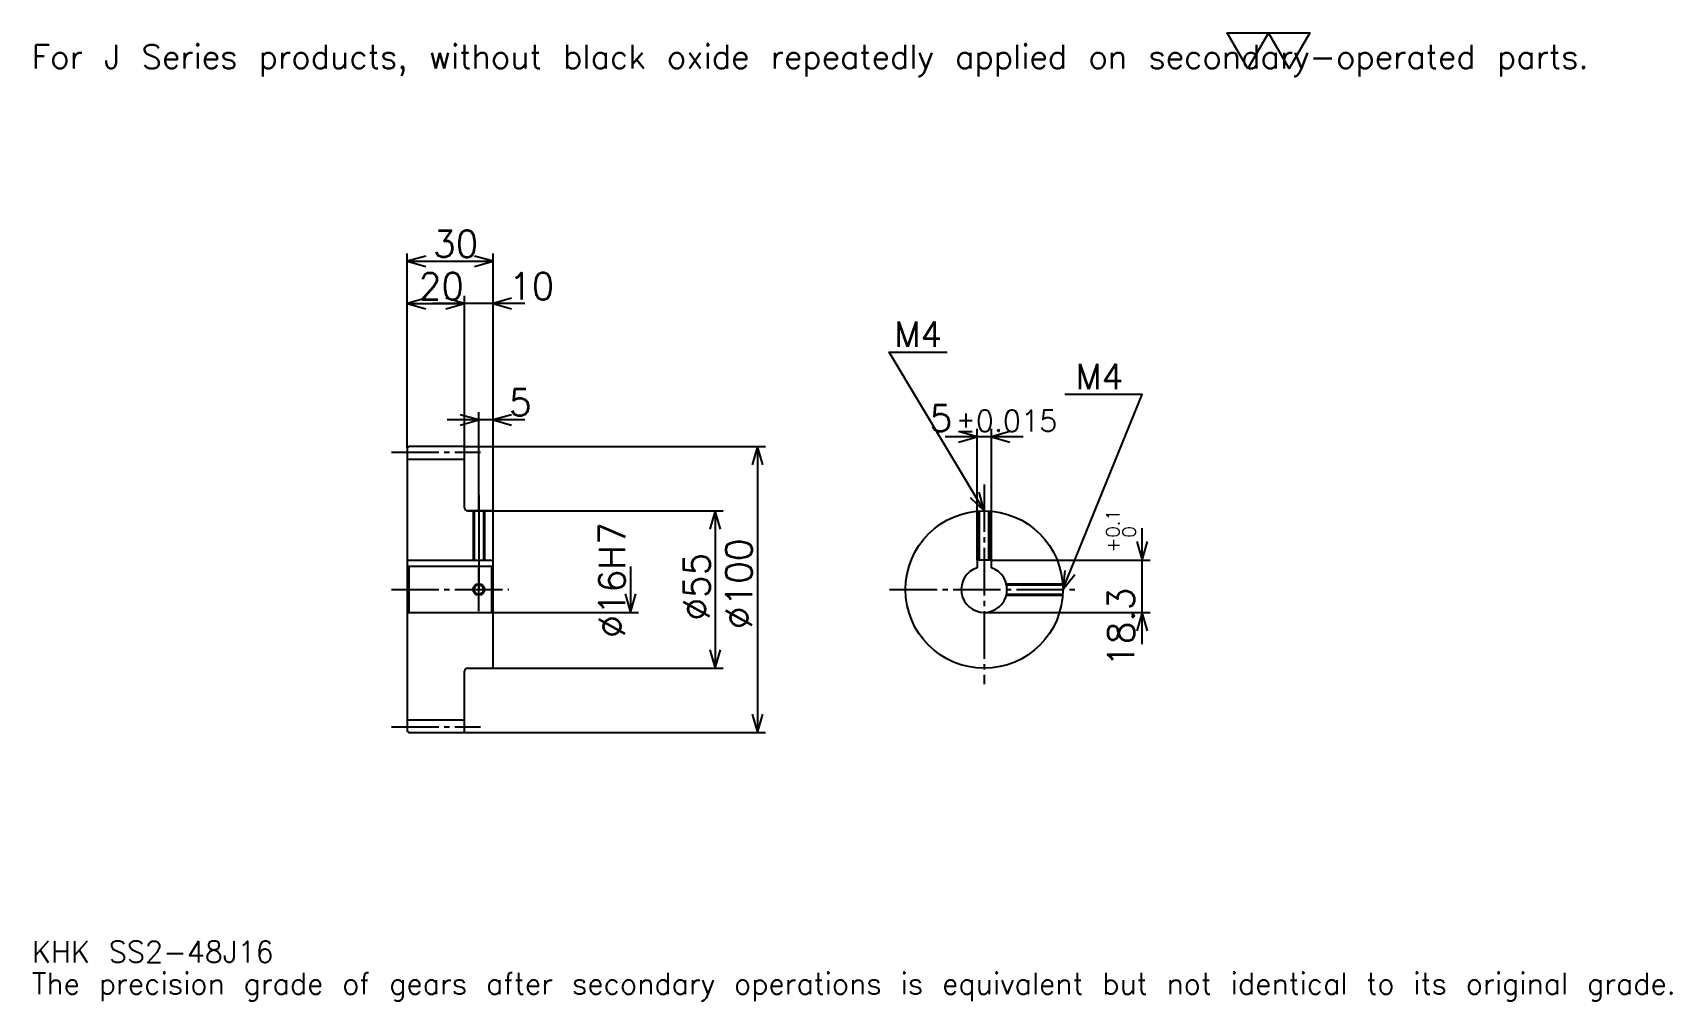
# Model space of a CAD drawing. Extents: x 19 to 592, y 7 to 345.
import ezdxf

# ---------------------------------------------------------------- set-up
doc = ezdxf.new("R2010")
doc.units = 0
doc.linetypes.add('DASHDOT', pattern=[22.173913, 16.630435, -1.847826, 1.847826, -1.847826])
doc.layers.get('0').update_dxf_attribs({"linetype": 'CONTINUOUS'})
doc.layers.add('DASHDOT', color=6, linetype='DASHDOT')
doc.styles.add('KANJI', font='TXT', dxfattribs={"bigfont": 'BIGFONT'})

msp = doc.modelspace()

# ---------------------------------------------------------------- linework, layer by layer
at = {"color": 5}
for p, q in [((149.67392, 200.597824), (149.67392, 268.043457)), ((149.67392, 265.271729), (179.67392, 265.271729)), ((179.67392, 200.597824), (179.67392, 268.043457)), ((169.67392, 200.597824), (169.67392, 253.260864)), ((149.67392, 250.489136), (169.67392, 250.489136)), ((190.76088, 250.489136), (158.58696, 250.489136)), ((174.67392, 200.597824), (174.67392, 212.608688)), ((190.76088, 209.836945), (163.58696, 209.836945)), ((348.804352, 160.897827), (348.804352, 206.739136)), ((353.804352, 160.897827), (353.804352, 206.739136)), ((149.67392, 200.097824), (149.67392, 200.597824)), ((169.17392, 200.597824), (179.67392, 200.597824)), ((169.67392, 200.097824), (169.67392, 200.597824)), ((174.67392, 178.097824), (174.67392, 200.597824)), ((174.67392, 178.097824), (174.67392, 200.597824)), ((179.67392, 200.597824), (274.836975, 200.597824)), ((179.67392, 177.597824), (179.67392, 200.597824)), ((272.065216, 200.597824), (272.065216, 100.597824)), ((364.891296, 203.967392), (337.717407, 203.967392)), ((170.67392, 178.097824), (179.67392, 178.097824)), ((179.67392, 178.097824), (260.054352, 178.097824)), ((257.282623, 178.097824), (257.282623, 123.097824)), ((406.521759, 131.510864), (406.521759, 171.984787)), ((353.804352, 160.897827), (409.293488, 160.897827)), ((227.717407, 158.597824), (227.717407, 142.597824)), ((179.67392, 142.597824), (230.489136, 142.597824)), ((351.304352, 142.597824), (409.293488, 142.597824)), ((170.67392, 123.097824), (179.67392, 123.097824)), ((179.67392, 123.097824), (260.054352, 123.097824)), ((169.17392, 100.597824), (179.67392, 100.597824)), ((179.67392, 100.597824), (274.836975, 100.597824))]:
    msp.add_line(p, q, dxfattribs=at)
at = {"color": 4}
for p, q in [((149.67392, 196.097824), (169.67392, 196.097824)), ((149.67392, 160.897827), (179.67392, 160.897827)), ((150.17392, 158.597824), (150.17392, 142.597824)), ((179.17392, 158.597824), (179.67392, 159.097824)), ((179.17392, 142.597824), (179.67392, 142.097824)), ((149.67392, 105.097824), (169.67392, 105.097824))]:
    msp.add_line(p, q, dxfattribs=at)
at = {"color": 7}
msp.add_lwpolyline([(443.478271, 332.608704), (436.271759, 345.100006), (465.097839, 345.100006), (457.891327, 332.608704), (450.684784, 345.100006), (443.478271, 332.608704)], dxfattribs=at)
at = {"color": 5}
for points in [[(156.141312, 267.119568), (149.67392, 265.271729), (156.141312, 263.42392)], [(173.206528, 263.42392), (179.67392, 265.271729), (173.206528, 267.119568)], [(156.141312, 252.336945), (149.67392, 250.489136), (156.141312, 248.641296)], [(163.206528, 248.641296), (169.67392, 250.489136), (163.206528, 252.336945)], [(163.206528, 248.641296), (169.67392, 250.489136), (163.206528, 252.336945)], [(186.141312, 252.336945), (179.67392, 250.489136), (186.141312, 248.641296)], [(351.304352, 178.097824), (318.043488, 233.532608), (338.369568, 233.532608)], [(378.804352, 150.597824), (406.521759, 218.75), (379.543518, 218.75)], [(168.206528, 207.98912), (174.67392, 209.836945), (168.206528, 211.684784)], [(186.141312, 211.684784), (179.67392, 209.836945), (186.141312, 207.98912)], [(273.913055, 194.130432), (272.065216, 200.597824), (270.217407, 194.130432)], [(342.336975, 202.119568), (348.804352, 203.967392), (342.336975, 205.815216)], [(360.271729, 205.815216), (353.804352, 203.967392), (360.271729, 202.119568)], [(346.392395, 182.692871), (351.304352, 178.097824), (349.561401, 184.594269)], [(259.130432, 171.630432), (257.282623, 178.097824), (255.434784, 171.630432)], [(404.67395, 167.365219), (406.521759, 160.897827), (408.369598, 167.365219)], [(379.529175, 157.284851), (378.804352, 150.597824), (382.952515, 155.892563)], [(225.869568, 149.065216), (227.717407, 142.597824), (229.565216, 149.065216)], [(408.369598, 136.130432), (406.521759, 142.597824), (404.67395, 136.130432)], [(255.434784, 129.565216), (257.282623, 123.097824), (259.130432, 129.565216)], [(270.217407, 107.065216), (272.065216, 100.597824), (273.913055, 107.065216)]]:
    msp.add_lwpolyline(points, dxfattribs=at)
at = {"color": 4}
for points in [[(169.67392, 179.097824), (169.67392, 200.097824), (169.17392, 200.597824), (150.17392, 200.597824), (149.67392, 200.097824), (149.67392, 142.097824)], [(170.67392, 123.097824), (179.17392, 123.097824), (179.67392, 123.597824), (179.67392, 177.597824), (179.17392, 178.097824), (170.67392, 178.097824)], [(172.67392, 178.097824), (172.67392, 160.897827)], [(173.053925, 178.097824), (173.053925, 160.897827)], [(176.293915, 178.097824), (176.293915, 160.897827)], [(176.67392, 178.097824), (176.67392, 160.897827)], [(349.304352, 160.897827), (349.304352, 178.024994)], [(349.684357, 160.897827), (349.684357, 178.050064)], [(352.924347, 160.897827), (352.924347, 178.050064)], [(353.304352, 160.897827), (353.304352, 178.024994)], [(353.804352, 158.197159), (353.804352, 160.897827), (348.804352, 160.897827), (348.804352, 158.197159)], [(149.67392, 142.097824), (150.17392, 142.597824), (179.17392, 142.597824), (179.17392, 158.597824), (150.17392, 158.597824), (149.67392, 159.097824)], [(359.050323, 152.597824), (378.731506, 152.597824)], [(359.138611, 152.217819), (378.756592, 152.217819)], [(359.138611, 148.977829), (378.756592, 148.977829)], [(359.050323, 148.597824), (378.731506, 148.597824)], [(149.67392, 142.097824), (149.67392, 101.097824), (150.17392, 100.597824), (169.17392, 100.597824), (169.67392, 101.097824), (169.67392, 122.097824)]]:
    msp.add_lwpolyline(points, dxfattribs=at)
for centre, radius in [((351.304352, 150.597824), 27.5), ((174.67392, 150.597824), 1.62)]:
    msp.add_circle(centre, radius, dxfattribs=at)
at = {"color": 7}
msp.add_circle((174.67392, 150.597824), 2, dxfattribs=at)
at = {"color": 4}
for centre, radius, start, end in [((170.67392, 179.097824), 1, 180, 270), ((351.304352, 150.597824), 8, 108.209957329, 71.790042671), ((170.67392, 122.097824), 1, 90, 180)]:
    msp.add_arc(centre, radius, start, end, dxfattribs=at)
at = {"layer": 'DASHDOT', "color": 7}
for p, q in [((144.130447, 198.597824), (175.217392, 198.597824)), ((351.304352, 187.33696), (351.304352, 117.554344)), ((174.67392, 178.097824), (174.67392, 150.597824)), ((144.130447, 150.597824), (185.217407, 150.597824)), ((318.260864, 150.597824), (384.347839, 150.597824)), ((144.130447, 102.597824), (175.217392, 102.597824))]:
    msp.add_line(p, q, dxfattribs=at)
for points in [[(174.67392, 183.641296), (174.67392, 155.35434)], [(174.67392, 143.054352), (174.67392, 158.141296)], [(167.130447, 150.597824), (182.217407, 150.597824)]]:
    msp.add_lwpolyline(points, dxfattribs=at)

# ---------------------------------------------------------------- texts
at = {"color": 7, "style": 'KANJI'}
for s, height, p in [('For J Series products, without black oxide repeatedly applied on secondary-operated parts.', 8.315217, (18.47826, 332.608704)), ('30', 9.23913, (158.668488, 266.75)), ('20', 9.23913, (153.668488, 251.967392)), ('10', 9.23913, (185.217407, 251.967392)), ('M4', 8.869566, (319.891296, 235.380432)), ('M4', 8.869566, (383.239136, 220.597824)), ('5', 9.23913, (185.217407, 211.315216)), ('5', 9.23913, (332.232971, 205.815216)), ('%%p0.015', 7.391304, (341.37854, 205.815216)), ('KHK SS2-48J16', 7.391304, (18.47826, 20.326086)), ('The precision grade of gears after secondary operations is equivalent but not identical to its original grade.', 7.391304, (18.47826, 9.23913))]:
    msp.add_text(s, height=height, dxfattribs=at).set_placement(p)
for s, height, p in [('%%c16H7', 9.23913, (225.869568, 133.736404)), ('0.1', 4.619565, (398.576111, 168.738281)), ('0', 4.619565, (404.304382, 168.738281)), ('%%c100', 9.23913, (270.217407, 136.739136)), ('+', 4.619565, (398.576111, 163.564362)), ('%%c55', 9.23913, (255.434784, 139.741852)), ('18.3', 9.23913, (403.75, 123.573753))]:
    msp.add_text(s, height=height, rotation=90, dxfattribs=at).set_placement(p)

doc.saveas('drawing.dxf')
